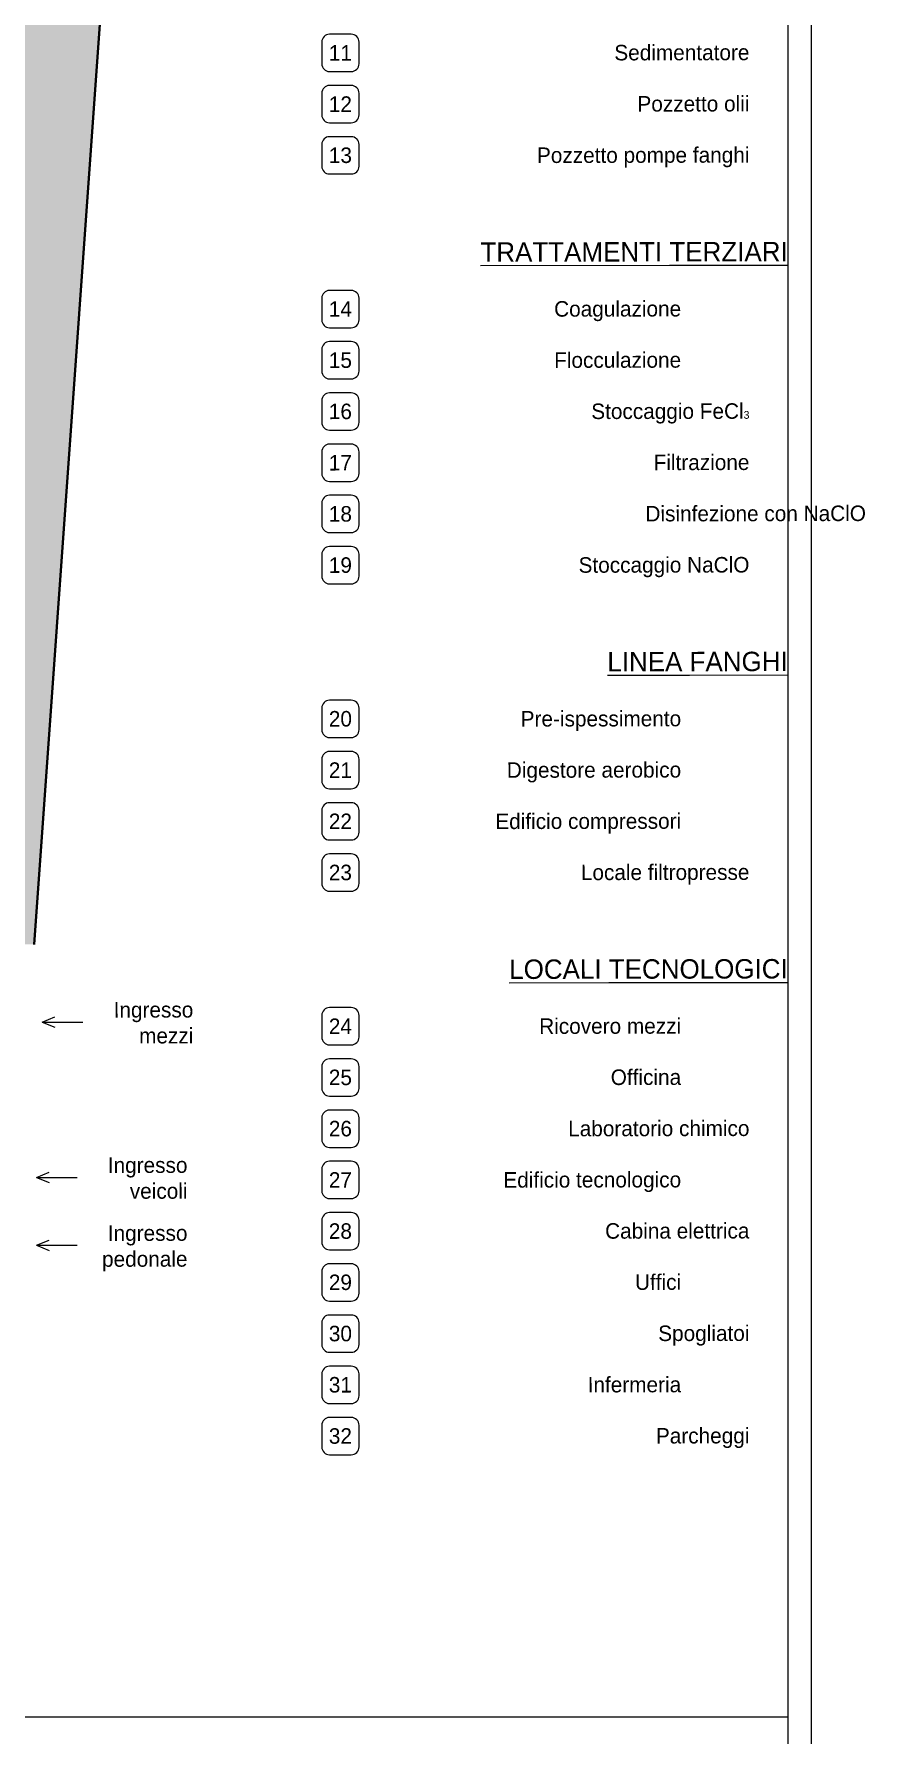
# Model space of a CAD drawing. Extents: x 1590275 to 3180776, y 5018154 to 10036737.
# Drawn here: x 1591424.5 to 1591478, y 5018262.5 to 5018372.1 of the extents above; entities that cross this region are included whole.
import ezdxf

# ---------------------------------------------------------------- set-up
doc = ezdxf.new("R2010")
doc.units = 0
doc.header["$LTSCALE"] = 5
doc.header["$MEASUREMENT"] = 0
for name, color, linetype, lineweight in [('Cartiglio', 7, 'Continuous', 15), ('Confine', 1, 'Continuous', 30), ('Legenda', 7, 'Continuous', 15), ('Quote e scritte', 252, 'Continuous', 15), ('Siepe', 104, 'Continuous', 15), ('Verde', 3, 'Continuous', 15)]:
    doc.layers.add(name, color=color, linetype=linetype, lineweight=lineweight)

msp = doc.modelspace()

# ---------------------------------------------------------------- hatches: boundary and pattern name
at = {"layer": 'Siepe'}
h = msp.add_hatch(dxfattribs=at)
h.set_pattern_fill('AR-CONC', color=256, scale=0.05)
h.set_pattern_definition([(50, (841.24575, -20.26967), (0.3586300913, -0.031376067491), [0.0375, -0.4125]), (355, (841.24575, -20.26967), (-0.069375666807, 0.37609606685), [0.03, -0.33]), (100.45144446, (841.27563, -20.2723), (0.289254423364, 0.344719995484), [0.031870096, -0.350571056]), (46.1842, (841.24575, -20.16967), (0.533620665336, -0.082759640397), [0.05625, -0.61875]), (96.63563549, (841.2902, -20.17657), (0.467330972837, 0.487059300387), [0.047805171, -0.52585688]), (351.18416399, (841.24575, -20.1697), (0.46733097253, 0.487059300135), [0.045, -0.4950000005]), (21, (841.29575, -20.19467), (0.29845352606, -0.201309445333), [0.0375, -0.4125]), (326, (841.29575, -20.19467), (0.12165766596, 0.362575022523), [0.03, -0.33]), (71.45144474, (841.3206, -20.21145), (0.420111188365, 0.161265576403), [0.031870095, -0.350571056]), (37.5, (841.24575, -20.26967), (0.0060799276586, 0.1664469269157), [0, -0.326, 0, -0.335, 0, -0.33125]), (7.5, (841.24575, -20.26967), (0.131534768721, 0.197205855941), [0, -0.191, 0, -0.3185, 0, -0.12625]), (327.5, (841.13425, -20.26967), (0.2669112180862, -0.0112774358672), [0, -0.125, 0, -0.39, 0, -0.5175]), (317.5, (841.08425, -20.26967), (0.291593084671, 0.050052491166), [0, -0.1625, 0, -0.259, 0, -0.3675])])
h.paths.add_polyline_path([(1591429.306, 5018380.96), (1591427.112, 5018381.116), (1591422.285, 5018313.472), (1591424.49, 5018313.472)])
at = {"layer": 'Verde', "transparency": 33554457}
h = msp.add_hatch(color=256, dxfattribs=at)
h.dxf.hatch_style = 1
edge = h.paths.add_edge_path()
edge.add_line((1591427.112, 5018381.116), (1591429.306, 5018380.96))
edge.add_line((1591429.306, 5018380.96), (1591429.867, 5018388.815))
edge.add_line((1591429.867, 5018388.815), (1591415.256, 5018361.56))
edge.add_arc((1591408.205, 5018365.34), 8, 270, 331.80498, ccw=False)
edge.add_line((1591408.205, 5018357.34), (1591406.036, 5018357.34))
edge.add_line((1591406.036, 5018357.34), (1591406.036, 5018313.746))
edge.add_arc((1591407.666, 5018318.472), 5, 250.96758, 270.00061)
edge.add_line((1591407.666, 5018313.472), (1591422.285, 5018313.472))
edge.add_line((1591422.285, 5018313.472), (1591427.112, 5018381.116))
edge = h.paths.add_edge_path()
edge.add_line((1591406.036, 5018357.34), (1591405.436, 5018357.34))
edge.add_line((1591405.436, 5018357.34), (1591405.436, 5018313.998))
edge.add_arc((1591407.666, 5018318.472), 5, 243.50606, 250.96758)
edge.add_line((1591406.036, 5018313.746), (1591406.036, 5018357.34))
edge = h.paths.add_edge_path()
edge.add_line((1591405.436, 5018357.34), (1591402.666, 5018357.34))
edge.add_line((1591402.666, 5018357.34), (1591402.666, 5018355.965))
edge.add_line((1591402.666, 5018355.965), (1591402.666, 5018318.472))
edge.add_arc((1591407.666, 5018318.472), 5, 180.00049, 243.50606)
edge.add_line((1591405.436, 5018313.998), (1591405.436, 5018357.34))
h.paths.add_polyline_path([(1591405.188, 5018346.177), (1591405.178, 5018352.01), (1591403.678, 5018352.008), (1591403.688, 5018346.174)], flags=16)

# ---------------------------------------------------------------- linework, layer by layer
at = {"layer": 'Cartiglio', "linetype": 'Continuous'}
msp.add_line((1591411.547, 5018263.721), (1591473.047, 5018263.721), dxfattribs=at)
for points in [[(1591117.847, 5018174.621), (1591474.547, 5018174.621), (1591474.547, 5018426.921), (1591117.847, 5018426.921)], [(1591119.347, 5018176.121), (1591473.047, 5018176.121), (1591473.047, 5018425.421), (1591119.347, 5018425.421)]]:
    msp.add_lwpolyline(points, close=True, dxfattribs=at)
at = {"layer": 'Confine'}
for p, q in [((1591429.955, 5018390.053), (1591424.49, 5018313.472)), ((1591424.49, 5018313.472), (1591429.955, 5018390.053))]:
    msp.add_line(p, q, dxfattribs=at)
at = {"layer": 'Legenda'}
for points in [[(1591443.513, 5018369.698), (1591444.913, 5018369.698, 0.4142136), (1591445.413, 5018370.198), (1591445.413, 5018371.598, 0.4142136), (1591444.913, 5018372.098), (1591443.513, 5018372.098, 0.4142136), (1591443.013, 5018371.598), (1591443.013, 5018370.198, 0.4142136)], [(1591443.513, 5018366.398), (1591444.913, 5018366.398, 0.4142136), (1591445.413, 5018366.898), (1591445.413, 5018368.298, 0.4142136), (1591444.913, 5018368.798), (1591443.513, 5018368.798, 0.4142136), (1591443.013, 5018368.298), (1591443.013, 5018366.898, 0.4142136)], [(1591443.513, 5018363.098), (1591444.913, 5018363.098, 0.4142136), (1591445.413, 5018363.598), (1591445.413, 5018364.998, 0.4142136), (1591444.913, 5018365.498), (1591443.513, 5018365.498, 0.4142136), (1591443.013, 5018364.998), (1591443.013, 5018363.598, 0.4142136)], [(1591443.513, 5018353.198), (1591444.913, 5018353.198, 0.4142136), (1591445.413, 5018353.698), (1591445.413, 5018355.098, 0.4142136), (1591444.913, 5018355.598), (1591443.513, 5018355.598, 0.4142136), (1591443.013, 5018355.098), (1591443.013, 5018353.698, 0.4142136)], [(1591443.513, 5018349.898), (1591444.913, 5018349.898, 0.4142136), (1591445.413, 5018350.398), (1591445.413, 5018351.798, 0.4142136), (1591444.913, 5018352.298), (1591443.513, 5018352.298, 0.4142136), (1591443.013, 5018351.798), (1591443.013, 5018350.398, 0.4142136)], [(1591443.513, 5018346.598), (1591444.913, 5018346.598, 0.4142136), (1591445.413, 5018347.098), (1591445.413, 5018348.498, 0.4142136), (1591444.913, 5018348.998), (1591443.513, 5018348.998, 0.4142136), (1591443.013, 5018348.498), (1591443.013, 5018347.098, 0.4142136)], [(1591443.513, 5018343.298), (1591444.913, 5018343.298, 0.4142136), (1591445.413, 5018343.798), (1591445.413, 5018345.198, 0.4142136), (1591444.913, 5018345.698), (1591443.513, 5018345.698, 0.4142136), (1591443.013, 5018345.198), (1591443.013, 5018343.798, 0.4142136)], [(1591443.513, 5018339.998), (1591444.913, 5018339.998, 0.4142136), (1591445.413, 5018340.498), (1591445.413, 5018341.898, 0.4142136), (1591444.913, 5018342.398), (1591443.513, 5018342.398, 0.4142136), (1591443.013, 5018341.898), (1591443.013, 5018340.498, 0.4142136)], [(1591443.513, 5018336.698), (1591444.913, 5018336.698, 0.4142136), (1591445.413, 5018337.198), (1591445.413, 5018338.598, 0.4142136), (1591444.913, 5018339.098), (1591443.513, 5018339.098, 0.4142136), (1591443.013, 5018338.598), (1591443.013, 5018337.198, 0.4142136)], [(1591443.513, 5018326.798), (1591444.913, 5018326.798, 0.4142136), (1591445.413, 5018327.298), (1591445.413, 5018328.698, 0.4142136), (1591444.913, 5018329.198), (1591443.513, 5018329.198, 0.4142136), (1591443.013, 5018328.698), (1591443.013, 5018327.298, 0.4142136)], [(1591443.513, 5018323.498), (1591444.913, 5018323.498, 0.4142136), (1591445.413, 5018323.998), (1591445.413, 5018325.398, 0.4142136), (1591444.913, 5018325.898), (1591443.513, 5018325.898, 0.4142136), (1591443.013, 5018325.398), (1591443.013, 5018323.998, 0.4142136)], [(1591443.513, 5018320.198), (1591444.913, 5018320.198, 0.4142136), (1591445.413, 5018320.698), (1591445.413, 5018322.098, 0.4142136), (1591444.913, 5018322.598), (1591443.513, 5018322.598, 0.4142136), (1591443.013, 5018322.098), (1591443.013, 5018320.698, 0.4142136)], [(1591443.513, 5018316.898), (1591444.913, 5018316.898, 0.4142136), (1591445.413, 5018317.398), (1591445.413, 5018318.798, 0.4142136), (1591444.913, 5018319.298), (1591443.513, 5018319.298, 0.4142136), (1591443.013, 5018318.798), (1591443.013, 5018317.398, 0.4142136)], [(1591443.513, 5018306.998), (1591444.913, 5018306.998, 0.4142136), (1591445.413, 5018307.498), (1591445.413, 5018308.898, 0.4142136), (1591444.913, 5018309.398), (1591443.513, 5018309.398, 0.4142136), (1591443.013, 5018308.898), (1591443.013, 5018307.498, 0.4142136)], [(1591443.513, 5018303.698), (1591444.913, 5018303.698, 0.4142136), (1591445.413, 5018304.198), (1591445.413, 5018305.598, 0.4142136), (1591444.913, 5018306.098), (1591443.513, 5018306.098, 0.4142136), (1591443.013, 5018305.598), (1591443.013, 5018304.198, 0.4142136)], [(1591443.513, 5018300.398), (1591444.913, 5018300.398, 0.4142136), (1591445.413, 5018300.898), (1591445.413, 5018302.298, 0.4142136), (1591444.913, 5018302.798), (1591443.513, 5018302.798, 0.4142136), (1591443.013, 5018302.298), (1591443.013, 5018300.898, 0.4142136)], [(1591443.513, 5018297.098), (1591444.913, 5018297.098, 0.4142136), (1591445.413, 5018297.598), (1591445.413, 5018298.998, 0.4142136), (1591444.913, 5018299.498), (1591443.513, 5018299.498, 0.4142136), (1591443.013, 5018298.998), (1591443.013, 5018297.598, 0.4142136)], [(1591443.513, 5018293.798), (1591444.913, 5018293.798, 0.4142136), (1591445.413, 5018294.298), (1591445.413, 5018295.698, 0.4142136), (1591444.913, 5018296.198), (1591443.513, 5018296.198, 0.4142136), (1591443.013, 5018295.698), (1591443.013, 5018294.298, 0.4142136)], [(1591443.513, 5018290.498), (1591444.913, 5018290.498, 0.4142136), (1591445.413, 5018290.998), (1591445.413, 5018292.398, 0.4142136), (1591444.913, 5018292.898), (1591443.513, 5018292.898, 0.4142136), (1591443.013, 5018292.398), (1591443.013, 5018290.998, 0.4142136)], [(1591443.513, 5018287.198), (1591444.913, 5018287.198, 0.4142136), (1591445.413, 5018287.698), (1591445.413, 5018289.098, 0.4142136), (1591444.913, 5018289.598), (1591443.513, 5018289.598, 0.4142136), (1591443.013, 5018289.098), (1591443.013, 5018287.698, 0.4142136)], [(1591443.513, 5018283.898), (1591444.913, 5018283.898, 0.4142136), (1591445.413, 5018284.398), (1591445.413, 5018285.798, 0.4142136), (1591444.913, 5018286.298), (1591443.513, 5018286.298, 0.4142136), (1591443.013, 5018285.798), (1591443.013, 5018284.398, 0.4142136)], [(1591443.513, 5018280.598), (1591444.913, 5018280.598, 0.4142136), (1591445.413, 5018281.098), (1591445.413, 5018282.498, 0.4142136), (1591444.913, 5018282.998), (1591443.513, 5018282.998, 0.4142136), (1591443.013, 5018282.498), (1591443.013, 5018281.098, 0.4142136)]]:
    msp.add_lwpolyline(points, format="xyb", close=True, dxfattribs=at)
at = {"layer": 'Quote e scritte'}
for p, q in [((1591425.019, 5018308.472), (1591425.833, 5018308.814)), ((1591425.019, 5018308.472), (1591427.639, 5018308.472)), ((1591425.019, 5018308.472), (1591425.833, 5018308.131)), ((1591424.643, 5018298.466), (1591425.457, 5018298.808)), ((1591424.643, 5018298.466), (1591427.263, 5018298.466)), ((1591424.643, 5018298.466), (1591425.457, 5018298.125)), ((1591424.643, 5018294.088), (1591425.457, 5018294.429)), ((1591424.643, 5018294.088), (1591427.263, 5018294.088)), ((1591424.643, 5018294.088), (1591425.457, 5018293.747))]:
    msp.add_line(p, q, dxfattribs=at)

# ---------------------------------------------------------------- texts
at = {"layer": 'Legenda', "rotation": 0.1015}
for s, insert, char_height, width, attachment_point in [('11', (1591444.213, 5018370.898), 1, 2.00354, 5), ('Sedimentatore', (1591470.546, 5018371.429), 1, 23.98581, 3), ('12', (1591444.213, 5018367.598), 1, 2.00354, 5), ('Pozzetto olii', (1591470.546, 5018368.129), 1, 23.98581, 3), ('13', (1591444.213, 5018364.298), 1, 2.00354, 5), ('Pozzetto pompe fanghi', (1591470.546, 5018364.829), 1, 23.98581, 3), ('{\\LTRATTAMENTI TERZIARI}', (1591473.009, 5018358.727), 1.25, 30.00003, 3), ('14', (1591444.213, 5018354.398), 1, 2.00354, 5), ('Coagulazione', (1591466.15, 5018354.921), 1, 19.58992, 3), ('15', (1591444.213, 5018351.098), 1, 2.00354, 5), ('Flocculazione', (1591466.15, 5018351.621), 1, 19.58992, 3), ('16', (1591444.213, 5018347.798), 1, 2.00354, 5), ('Stoccaggio FeCl{\\H0.5x;3}', (1591470.546, 5018348.329), 1, 23.98581, 3), ('17', (1591444.213, 5018344.498), 1, 2.00354, 5), ('Filtrazione', (1591470.546, 5018345.029), 1, 23.98581, 3), ('18', (1591444.213, 5018341.198), 1, 2.00354, 5), ('Disinfezione con NaClO', (1591478.047, 5018341.742), 1, 31.48755, 3), ('19', (1591444.213, 5018337.898), 1, 2.00354, 5), ('Stoccaggio NaClO', (1591470.546, 5018338.429), 1, 23.98581, 3), ('{\\LLINEA FANGHI}', (1591473.009, 5018332.327), 1.25, 30.00003, 3), ('20', (1591444.213, 5018327.998), 1, 2.00354, 5), ('Pre-ispessimento', (1591466.15, 5018328.521), 1, 19.58992, 3), ('21', (1591444.213, 5018324.698), 1, 2.00354, 5), ('Digestore aerobico', (1591466.15, 5018325.221), 1, 19.58992, 3), ('22', (1591444.213, 5018321.398), 1, 2.00354, 5), ('Edificio compressori', (1591466.15, 5018321.921), 1, 19.58992, 3), ('23', (1591444.213, 5018318.098), 1, 2.00354, 5), ('Locale filtropresse', (1591470.546, 5018318.629), 1, 23.98581, 3), ('{\\LLOCALI TECNOLOGICI}', (1591473.009, 5018312.527), 1.25, 30.00003, 3), ('24', (1591444.213, 5018308.198), 1, 2.00354, 5), ('Ricovero mezzi', (1591466.15, 5018308.721), 1, 19.58992, 3), ('25', (1591444.213, 5018304.898), 1, 2.00354, 5), ('Officina', (1591466.15, 5018305.421), 1, 19.58992, 3), ('26', (1591444.213, 5018301.598), 1, 2.00354, 5), ('Laboratorio chimico', (1591470.546, 5018302.129), 1, 23.98581, 3), ('27', (1591444.213, 5018298.298), 1, 2.00354, 5), ('Edificio tecnologico', (1591466.15, 5018298.821), 1, 19.58992, 3), ('28', (1591444.213, 5018294.998), 1, 2.00354, 5), ('Cabina elettrica', (1591470.546, 5018295.529), 1, 23.98581, 3), ('29', (1591444.213, 5018291.698), 1, 2.00354, 5), ('Uffici', (1591466.15, 5018292.221), 1, 19.58992, 3), ('30', (1591444.213, 5018288.398), 1, 2.00354, 5), ('Spogliatoi', (1591470.546, 5018288.929), 1, 23.98581, 3), ('31', (1591444.213, 5018285.098), 1, 2.00354, 5), ('Infermeria', (1591466.15, 5018285.621), 1, 19.58992, 3), ('32', (1591444.213, 5018281.798), 1, 2.00354, 5), ('Parcheggi', (1591470.546, 5018282.329), 1, 23.98581, 3)]:
    msp.add_mtext(s, dxfattribs=dict(at, insert=insert, char_height=char_height, width=width, attachment_point=attachment_point))
at = {"layer": 'Quote e scritte', "color": 252, "char_height": 1, "width": 5.48442, "attachment_point": 3, "rotation": 0.1015}
for s, insert in [('Ingresso mezzi', (1591434.743, 5018309.763)), ('Ingresso veicoli', (1591434.367, 5018299.757)), ('Ingresso pedonale', (1591434.367, 5018295.379))]:
    msp.add_mtext(s, dxfattribs=dict(at, insert=insert))

doc.saveas('drawing.dxf')
